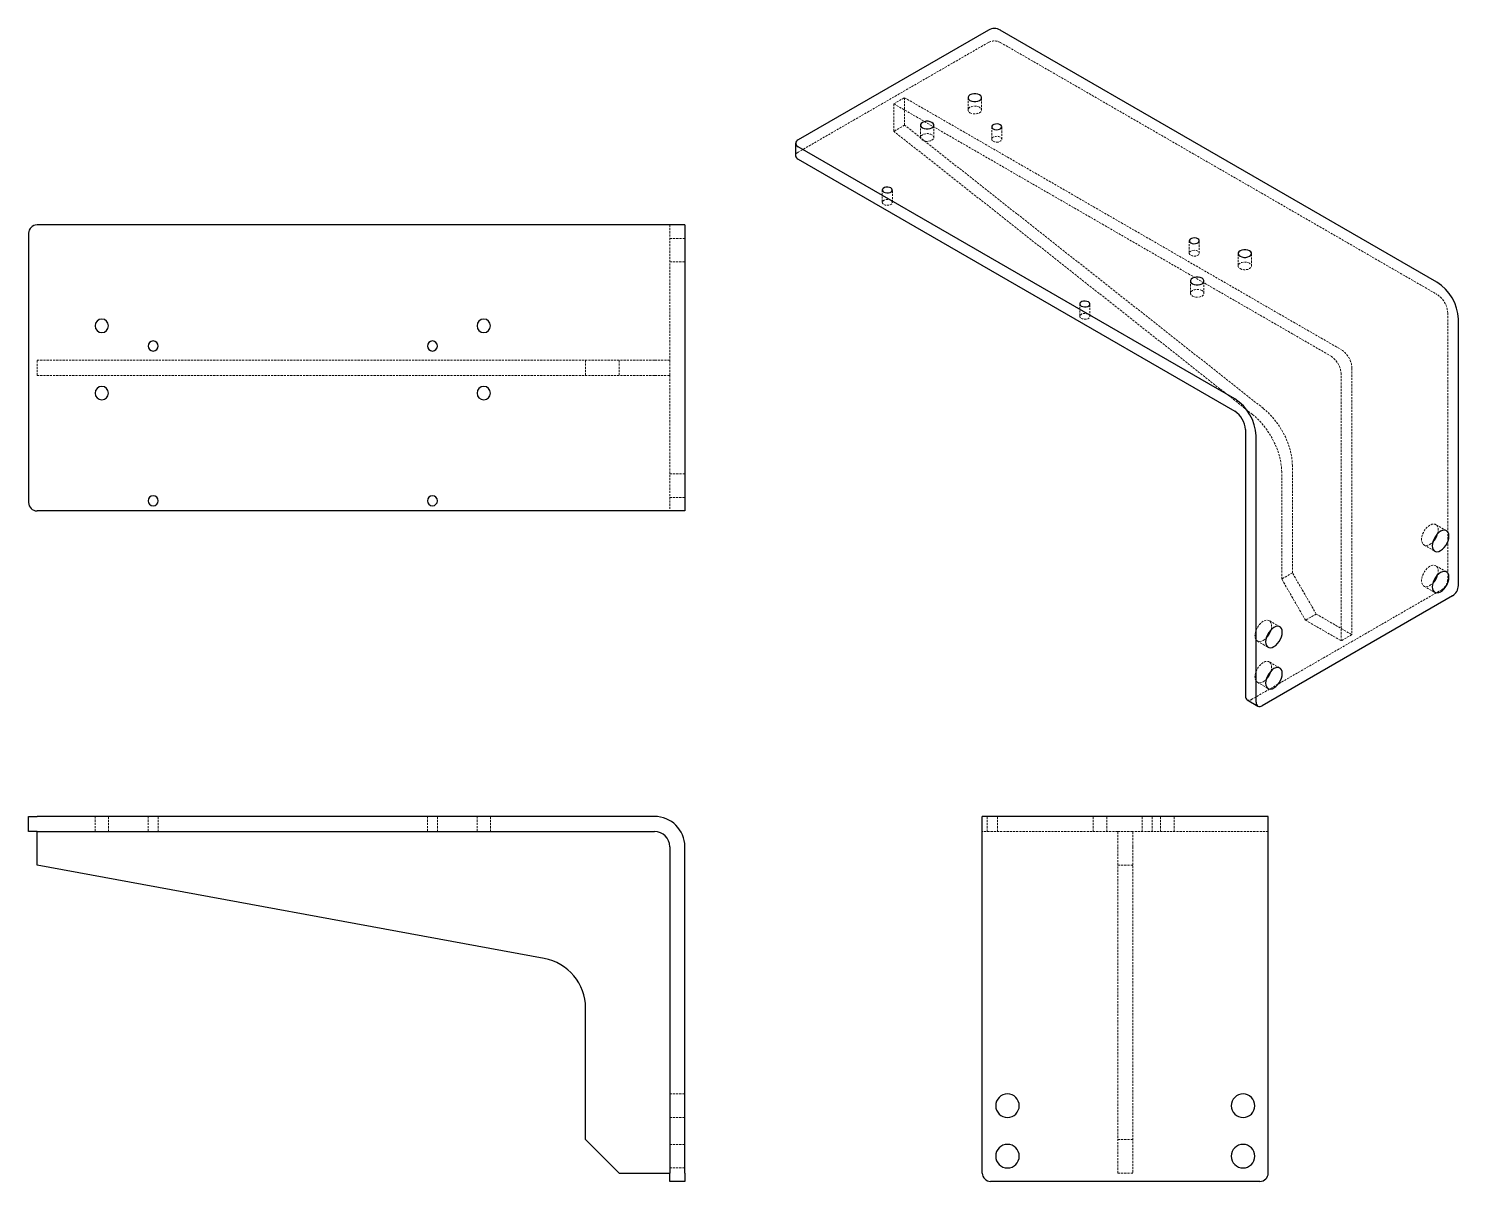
# Model space of a CAD drawing. Header units: millimetres. Extents: x -4 to 845, y -46 to 639.
import ezdxf

# ---------------------------------------------------------------- set-up
doc = ezdxf.new("R2010")
doc.units = ezdxf.units.MM
doc.linetypes.add('HIDDEN', pattern=[1.905, 1.27, -0.635])

msp = doc.modelspace()

# ---------------------------------------------------------------- linework, layer by layer
at = {"color": 7, "linetype": 'Continuous', "lineweight": 25}
for p, q in [((566.06, 638.23), (452.93, 572.92)), ((832.64, 488.42), (573.13, 638.23)), ((451.46, 570.88), (451.46, 563.53)), ((712.43, 419.03), (452.93, 568.84)), ((452.93, 561.49), (712.43, 411.68)), ((367.63, 522.38), (0.63, 522.38)), ((385.63, 522.38), (367.63, 522.38)), ((385.63, 522.38), (385.63, 352.38)), ((-4.37, 517.38), (-4.37, 357.38)), ((845.37, 307.97), (845.37, 466.37)), ((718.8, 400.65), (718.8, 242.24)), ((725.16, 238.57), (725.16, 396.98)), ((367.63, 352.38), (0.63, 352.38)), ((385.63, 352.38), (367.63, 352.38)), ((841.83, 301.84), (728.7, 236.53)), ((719.83, 239.96), (726.2, 236.28)), ((-4.37, 161.73), (-4.37, 170.73)), ((-4.37, 170.73), (0.63, 170.73)), ((367.63, 170.73), (0.63, 170.73)), ((562.38, 152.73), (562.38, 170.73)), ((732.38, 170.73), (562.38, 170.73)), ((732.38, 152.73), (732.38, 170.73)), ((0.63, 161.73), (-4.37, 161.73)), ((0.63, 161.73), (367.63, 161.73)), ((0.63, 141.73), (0.63, 161.73)), ((376.63, 152.73), (376.63, -41.27)), ((385.63, -41.27), (385.63, 152.73)), ((562.38, -41.27), (562.38, 152.73)), ((732.38, -41.27), (732.38, 152.73)), ((302.06, 86.25), (0.63, 141.73)), ((326.63, -21.27), (326.63, 56.75)), ((346.63, -41.27), (326.63, -21.27)), ((346.63, -41.27), (376.63, -41.27)), ((376.63, -46.27), (376.63, -41.27)), ((385.63, -41.27), (385.63, -46.27)), ((385.63, -46.27), (376.63, -46.27)), ((727.38, -46.27), (567.38, -46.27))]:
    msp.add_line(p, q, dxfattribs=at)
at = {"color": 7, "linetype": 'HIDDEN', "lineweight": 18}
for p, q in [((566.06, 630.88), (452.93, 565.57)), ((573.13, 630.88), (832.64, 481.07)), ((509.85, 594.35), (516.21, 598.02)), ((516.21, 598.02), (775.72, 448.21)), ((516.21, 598.02), (516.21, 581.69)), ((553.93, 598.02), (553.93, 590.67)), ((561.93, 590.67), (561.93, 598.02)), ((509.85, 578.02), (509.85, 594.35)), ((509.85, 594.35), (769.36, 444.54)), ((516.21, 581.69), (509.85, 578.02)), ((722.99, 409.67), (509.85, 578.02)), ((729.36, 413.35), (516.21, 581.69)), ((525.65, 581.69), (525.65, 574.35)), ((533.65, 574.35), (533.65, 581.69)), ((568.01, 580.67), (568.01, 573.33)), ((574.01, 573.33), (574.01, 580.67)), ((502.96, 543.12), (502.96, 535.77)), ((508.96, 535.77), (508.96, 543.12)), ((376.63, 522.38), (376.63, 441.88)), ((385.63, 514.38), (376.63, 514.38)), ((685.39, 512.91), (685.39, 505.56)), ((691.39, 505.56), (691.39, 512.91)), ((714.44, 505.36), (714.44, 498.01)), ((722.44, 498.01), (722.44, 505.36)), ((376.63, 500.38), (385.63, 500.38)), ((686.16, 489.03), (686.16, 481.68)), ((694.16, 481.68), (694.16, 489.03)), ((620.34, 475.36), (620.34, 468.01)), ((626.34, 468.01), (626.34, 475.36)), ((839.01, 470.05), (839.01, 311.64)), ((0.63, 441.88), (367.63, 441.88)), ((0.63, 432.88), (0.63, 441.88)), ((326.63, 441.88), (326.63, 432.88)), ((346.63, 441.88), (346.63, 432.88)), ((376.63, 441.88), (367.63, 441.88)), ((376.63, 441.88), (376.63, 432.88)), ((775.72, 275.11), (775.72, 433.51)), ((782.08, 437.19), (782.08, 278.78)), ((0.63, 432.88), (367.63, 432.88)), ((367.63, 432.88), (376.63, 432.88)), ((376.63, 432.88), (376.63, 352.38)), ((385.63, 374.38), (376.63, 374.38)), ((740.36, 311.85), (740.36, 375.55)), ((746.73, 315.52), (746.73, 379.22)), ((376.63, 360.38), (385.63, 360.38)), ((838.26, 340.57), (831.9, 344.24)), ((824.9, 332.12), (831.26, 328.44)), ((746.73, 315.52), (740.36, 311.85)), ((760.87, 291.03), (746.73, 315.52)), ((838.26, 316.07), (831.9, 319.74)), ((754.51, 287.35), (740.36, 311.85)), ((824.9, 307.62), (831.26, 303.95)), ((835.47, 305.52), (722.33, 240.2)), ((760.87, 291.03), (754.51, 287.35)), ((760.87, 291.03), (782.08, 278.78)), ((739.27, 283.42), (732.9, 287.09)), ((754.51, 287.35), (775.72, 275.11)), ((725.9, 274.97), (732.27, 271.29)), ((782.08, 278.78), (775.72, 275.11)), ((739.27, 258.92), (732.9, 262.6)), ((725.9, 250.47), (732.27, 246.8)), ((35.13, 170.73), (35.13, 161.73)), ((43.13, 161.73), (43.13, 170.73)), ((66.63, 170.73), (66.63, 161.73)), ((72.63, 161.73), (72.63, 170.73)), ((232.63, 170.73), (232.63, 161.73)), ((238.63, 161.73), (238.63, 170.73)), ((262.13, 170.73), (262.13, 161.73)), ((270.13, 161.73), (270.13, 170.73)), ((565.38, 161.73), (565.38, 170.73)), ((571.38, 161.73), (571.38, 170.73)), ((628.38, 161.73), (628.38, 170.73)), ((636.38, 161.73), (636.38, 170.73)), ((657.38, 161.73), (657.38, 170.73)), ((663.38, 161.73), (663.38, 170.73)), ((668.38, 161.73), (668.38, 170.73)), ((676.38, 161.73), (676.38, 170.73)), ((642.88, 161.73), (562.38, 161.73)), ((642.88, 161.73), (642.88, 152.73)), ((642.88, 161.73), (651.88, 161.73)), ((732.38, 161.73), (651.88, 161.73)), ((651.88, 152.73), (651.88, 161.73)), ((642.88, -41.27), (642.88, 152.73)), ((651.88, 152.73), (651.88, -41.27)), ((651.88, 141.73), (642.88, 141.73)), ((376.63, 5.73), (385.63, 5.73)), ((376.63, -8.27), (385.63, -8.27)), ((376.63, -24.27), (385.63, -24.27)), ((651.88, -21.27), (642.88, -21.27)), ((376.63, -38.27), (385.63, -38.27)), ((651.88, -41.27), (642.88, -41.27))]:
    msp.add_line(p, q, dxfattribs=at)
at = {"color": 7, "linetype": 'Continuous', "lineweight": 25, "flags": 128}
for points in [[(560.76, 599.66), (559.75, 600.08), (558.56, 600.3), (557.31, 600.3), (556.12, 600.08), (555.1, 599.66), (554.37, 599.07), (553.98, 598.38), (553.98, 597.66), (554.37, 596.97), (555.1, 596.39)], [(555.1, 596.39), (556.12, 595.97), (557.31, 595.74), (558.56, 595.74), (559.75, 595.97), (560.76, 596.39), (561.5, 596.97), (561.88, 597.66), (561.88, 598.38), (561.5, 599.07), (560.76, 599.66)], [(532.48, 583.33), (531.46, 583.75), (530.27, 583.98), (529.02, 583.98), (527.83, 583.75), (526.82, 583.33), (526.08, 582.74), (525.7, 582.06), (525.7, 581.33), (526.08, 580.65), (526.82, 580.06)], [(526.82, 580.06), (527.83, 579.64), (529.02, 579.41), (530.27, 579.41), (531.46, 579.64), (532.48, 580.06), (533.21, 580.65), (533.6, 581.33), (533.6, 582.06), (533.21, 582.74), (532.48, 583.33)], [(573.13, 581.9), (572.28, 582.24), (571.27, 582.4), (570.24, 582.35), (569.29, 582.09), (568.56, 581.67), (568.11, 581.12), (568.02, 580.52), (568.29, 579.94), (568.89, 579.45)], [(568.89, 579.45), (569.74, 579.1), (570.75, 578.95), (571.79, 579), (572.73, 579.26), (573.47, 579.68), (573.91, 580.23), (574, 580.82), (573.73, 581.41), (573.13, 581.9)], [(508.08, 544.34), (507.23, 544.69), (506.22, 544.84), (505.18, 544.79), (504.24, 544.54), (503.5, 544.11), (503.06, 543.57), (502.97, 542.97), (503.24, 542.39), (503.84, 541.89)], [(503.84, 541.89), (504.69, 541.55), (505.7, 541.39), (506.74, 541.45), (507.68, 541.7), (508.42, 542.13), (508.86, 542.67), (508.95, 543.27), (508.68, 543.85), (508.08, 544.34)], [(690.51, 514.14), (689.66, 514.48), (688.65, 514.64), (687.62, 514.58), (686.67, 514.33), (685.93, 513.91), (685.49, 513.36), (685.4, 512.76), (685.67, 512.18), (686.27, 511.69)], [(686.27, 511.69), (687.12, 511.34), (688.13, 511.19), (689.17, 511.24), (690.11, 511.49), (690.85, 511.92), (691.29, 512.46), (691.38, 513.06), (691.11, 513.64), (690.51, 514.14)], [(721.27, 506.99), (720.26, 507.42), (719.07, 507.64), (717.82, 507.64), (716.63, 507.42), (715.62, 506.99), (714.88, 506.41), (714.49, 505.72), (714.49, 505), (714.88, 504.31), (715.62, 503.73)], [(715.62, 503.73), (716.63, 503.3), (717.82, 503.08), (719.07, 503.08), (720.26, 503.3), (721.27, 503.73), (722.01, 504.31), (722.39, 505), (722.39, 505.72), (722.01, 506.41), (721.27, 506.99)], [(692.99, 490.67), (691.98, 491.09), (690.79, 491.31), (689.53, 491.31), (688.34, 491.09), (687.33, 490.67), (686.6, 490.08), (686.21, 489.39), (686.21, 488.67), (686.6, 487.98), (687.33, 487.4)], [(687.33, 487.4), (688.34, 486.97), (689.53, 486.75), (690.79, 486.75), (691.98, 486.97), (692.99, 487.4), (693.72, 487.98), (694.11, 488.67), (694.11, 489.39), (693.72, 490.08), (692.99, 490.67)], [(625.46, 476.58), (624.61, 476.93), (623.6, 477.08), (622.56, 477.03), (621.62, 476.78), (620.88, 476.35), (620.44, 475.81), (620.35, 475.21), (620.62, 474.63), (621.22, 474.13)], [(621.22, 474.13), (622.07, 473.79), (623.08, 473.63), (624.11, 473.68), (625.06, 473.94), (625.8, 474.36), (626.24, 474.91), (626.33, 475.51), (626.06, 476.09), (625.46, 476.58)], [(834.76, 340.22), (833.66, 339.44), (832.62, 338.41), (831.68, 337.19), (830.89, 335.83), (830.3, 334.41), (829.94, 332.99), (829.81, 331.65), (829.94, 330.45), (830.3, 329.45), (830.89, 328.71), (831.68, 328.25), (832.62, 328.11), (833.66, 328.3), (834.76, 328.79)], [(834.76, 328.79), (835.86, 329.57), (836.91, 330.59), (837.85, 331.82), (838.63, 333.17), (839.22, 334.6), (839.59, 336.02), (839.71, 337.36), (839.59, 338.56), (839.22, 339.56), (838.63, 340.3), (837.85, 340.75), (836.91, 340.89), (835.86, 340.71), (834.76, 340.22)], [(834.76, 315.72), (833.66, 314.94), (832.62, 313.92), (831.68, 312.7), (830.89, 311.34), (830.3, 309.91), (829.94, 308.49), (829.81, 307.15), (829.94, 305.95), (830.3, 304.95), (830.89, 304.21), (831.68, 303.76), (832.62, 303.62), (833.66, 303.8), (834.76, 304.29)], [(834.76, 304.29), (835.86, 305.07), (836.91, 306.1), (837.85, 307.32), (838.63, 308.68), (839.22, 310.1), (839.59, 311.52), (839.71, 312.87), (839.59, 314.07), (839.22, 315.06), (838.63, 315.81), (837.85, 316.26), (836.91, 316.4), (835.86, 316.22), (834.76, 315.72)], [(735.77, 283.07), (734.67, 282.29), (733.62, 281.27), (732.68, 280.04), (731.9, 278.69), (731.31, 277.26), (730.94, 275.84), (730.82, 274.5), (730.94, 273.3), (731.31, 272.3), (731.9, 271.56), (732.68, 271.11), (733.62, 270.97), (734.67, 271.15), (735.77, 271.64)], [(735.77, 271.64), (736.87, 272.42), (737.92, 273.45), (738.85, 274.67), (739.64, 276.03), (740.23, 277.45), (740.59, 278.87), (740.72, 280.21), (740.59, 281.41), (740.23, 282.41), (739.64, 283.15), (738.85, 283.61), (737.92, 283.75), (736.87, 283.56), (735.77, 283.07)], [(735.77, 258.58), (734.67, 257.8), (733.62, 256.77), (732.68, 255.55), (731.9, 254.19), (731.31, 252.76), (730.94, 251.35), (730.82, 250), (730.94, 248.8), (731.31, 247.8), (731.9, 247.06), (732.68, 246.61), (733.62, 246.47), (734.67, 246.65), (735.77, 247.14)], [(735.77, 247.14), (736.87, 247.92), (737.92, 248.95), (738.85, 250.17), (739.64, 251.53), (740.23, 252.95), (740.59, 254.37), (740.72, 255.72), (740.59, 256.92), (740.23, 257.91), (739.64, 258.66), (738.85, 259.11), (737.92, 259.25), (736.87, 259.07), (735.77, 258.58)]]:
    msp.add_lwpolyline(points, dxfattribs=at)
at = {"color": 7, "linetype": 'HIDDEN', "lineweight": 18, "flags": 128}
for points in [[(560.76, 592.31), (559.75, 592.73), (558.56, 592.95), (557.31, 592.95), (556.12, 592.73), (555.1, 592.31), (554.37, 591.72), (553.98, 591.04), (553.98, 590.31), (554.37, 589.63), (555.1, 589.04)], [(555.1, 589.04), (556.12, 588.62), (557.31, 588.39), (558.56, 588.39), (559.75, 588.62), (560.76, 589.04), (561.5, 589.63), (561.88, 590.31), (561.88, 591.04), (561.5, 591.72), (560.76, 592.31)], [(532.48, 575.98), (531.46, 576.4), (530.27, 576.63), (529.02, 576.63), (527.83, 576.4), (526.82, 575.98), (526.08, 575.39), (525.7, 574.71), (525.7, 573.98), (526.08, 573.3), (526.82, 572.71)], [(526.82, 572.71), (527.83, 572.29), (529.02, 572.06), (530.27, 572.06), (531.46, 572.29), (532.48, 572.71), (533.21, 573.3), (533.6, 573.98), (533.6, 574.71), (533.21, 575.39), (532.48, 575.98)], [(573.13, 574.55), (572.28, 574.89), (571.27, 575.05), (570.24, 575), (569.29, 574.74), (568.56, 574.32), (568.11, 573.77), (568.02, 573.17), (568.29, 572.59), (568.89, 572.1)], [(568.89, 572.1), (569.74, 571.76), (570.75, 571.6), (571.79, 571.65), (572.73, 571.91), (573.47, 572.33), (573.91, 572.88), (574, 573.48), (573.73, 574.06), (573.13, 574.55)], [(508.08, 536.99), (507.23, 537.34), (506.22, 537.5), (505.18, 537.44), (504.24, 537.19), (503.5, 536.76), (503.06, 536.22), (502.97, 535.62), (503.24, 535.04), (503.84, 534.55)], [(503.84, 534.55), (504.69, 534.2), (505.7, 534.05), (506.74, 534.1), (507.68, 534.35), (508.42, 534.78), (508.86, 535.32), (508.95, 535.92), (508.68, 536.5), (508.08, 536.99)], [(690.51, 506.79), (689.66, 507.13), (688.65, 507.29), (687.62, 507.24), (686.67, 506.98), (685.93, 506.56), (685.49, 506.01), (685.4, 505.41), (685.67, 504.83), (686.27, 504.34)], [(686.27, 504.34), (687.12, 503.99), (688.13, 503.84), (689.17, 503.89), (690.11, 504.14), (690.85, 504.57), (691.29, 505.12), (691.38, 505.71), (691.11, 506.3), (690.51, 506.79)], [(721.27, 499.64), (720.26, 500.07), (719.07, 500.29), (717.82, 500.29), (716.63, 500.07), (715.62, 499.64), (714.88, 499.06), (714.49, 498.37), (714.49, 497.65), (714.88, 496.96), (715.62, 496.38)], [(715.62, 496.38), (716.63, 495.95), (717.82, 495.73), (719.07, 495.73), (720.26, 495.95), (721.27, 496.38), (722.01, 496.96), (722.39, 497.65), (722.39, 498.37), (722.01, 499.06), (721.27, 499.64)], [(692.99, 483.32), (691.98, 483.74), (690.79, 483.96), (689.53, 483.96), (688.34, 483.74), (687.33, 483.32), (686.6, 482.73), (686.21, 482.04), (686.21, 481.32), (686.6, 480.64), (687.33, 480.05)], [(687.33, 480.05), (688.34, 479.63), (689.53, 479.4), (690.79, 479.4), (691.98, 479.63), (692.99, 480.05), (693.72, 480.64), (694.11, 481.32), (694.11, 482.04), (693.72, 482.73), (692.99, 483.32)], [(625.46, 469.23), (624.61, 469.58), (623.6, 469.73), (622.56, 469.68), (621.62, 469.43), (620.88, 469), (620.44, 468.46), (620.35, 467.86), (620.62, 467.28), (621.22, 466.78)], [(621.22, 466.78), (622.07, 466.44), (623.08, 466.28), (624.11, 466.34), (625.06, 466.59), (625.8, 467.02), (626.24, 467.56), (626.33, 468.16), (626.06, 468.74), (625.46, 469.23)], [(740.36, 375.55), (740.24, 378.23), (739.88, 381.02), (739.28, 383.89), (738.46, 386.8), (737.41, 389.73), (736.15, 392.63), (734.7, 395.48), (733.08, 398.24), (731.29, 400.88), (729.37, 403.37), (727.33, 405.68), (725.19, 407.79), (722.99, 409.67)], [(746.73, 379.22), (746.61, 381.91), (746.25, 384.7), (745.65, 387.57), (744.82, 390.48), (743.77, 393.4), (742.52, 396.3), (741.07, 399.15), (739.44, 401.91), (737.66, 404.55), (735.73, 407.04), (733.69, 409.35), (731.56, 411.46), (729.36, 413.35)], [(828.4, 343.89), (827.3, 343.11), (826.25, 342.09), (825.31, 340.87), (824.53, 339.51), (823.94, 338.08), (823.57, 336.66), (823.45, 335.32), (823.57, 334.12), (823.94, 333.12), (824.53, 332.38), (825.31, 331.93), (826.25, 331.79), (827.3, 331.97), (828.4, 332.46)], [(833.04, 338.87), (833.22, 339.69), (833.35, 341.04), (833.22, 342.24), (832.86, 343.23), (832.27, 343.98), (831.49, 344.43), (830.55, 344.57), (829.5, 344.39), (828.4, 343.89)], [(828.4, 332.46), (829.5, 333.24), (830.12, 333.82)], [(828.4, 319.4), (827.3, 318.62), (826.25, 317.59), (825.31, 316.37), (824.53, 315.01), (823.94, 313.59), (823.57, 312.17), (823.45, 310.82), (823.57, 309.62), (823.94, 308.63), (824.53, 307.88), (825.31, 307.43), (826.25, 307.29), (827.3, 307.47), (828.4, 307.97)], [(833.04, 314.37), (833.22, 315.2), (833.35, 316.54), (833.22, 317.74), (832.86, 318.74), (832.27, 319.48), (831.49, 319.93), (830.55, 320.07), (829.5, 319.89), (828.4, 319.4)], [(828.4, 307.97), (829.5, 308.75), (830.12, 309.32)], [(729.4, 286.75), (728.3, 285.97), (727.26, 284.94), (726.32, 283.72), (725.53, 282.36), (724.94, 280.93), (724.58, 279.52), (724.45, 278.17), (724.58, 276.97), (724.94, 275.97), (725.53, 275.23), (726.32, 274.78), (727.26, 274.64), (728.3, 274.82), (729.4, 275.31)], [(734.04, 281.72), (734.23, 282.54), (734.35, 283.89), (734.23, 285.09), (733.86, 286.08), (733.27, 286.83), (732.49, 287.28), (731.55, 287.42), (730.51, 287.24), (729.4, 286.75)], [(729.4, 275.31), (730.51, 276.09), (731.13, 276.67)], [(729.4, 262.25), (728.3, 261.47), (727.26, 260.44), (726.32, 259.22), (725.53, 257.86), (724.94, 256.44), (724.58, 255.02), (724.45, 253.68), (724.58, 252.48), (724.94, 251.48), (725.53, 250.74), (726.32, 250.28), (727.26, 250.14), (728.3, 250.32), (729.4, 250.82)], [(734.04, 257.22), (734.23, 258.05), (734.35, 259.39), (734.23, 260.59), (733.86, 261.59), (733.27, 262.33), (732.49, 262.78), (731.55, 262.92), (730.51, 262.74), (729.4, 262.25)], [(729.4, 250.82), (730.51, 251.6), (731.13, 252.17)]]:
    msp.add_lwpolyline(points, dxfattribs=at)
at = {"color": 7, "linetype": 'Continuous', "lineweight": 25}
for centre, radius, start, end in [((569.6, 631.41), 7.69, 62.60967, 117.39033), ((453.7, 570.88), 2.18, 110.78342, 249.21658), ((453.96, 563.78), 2.51, 185.6948, 245.62534), ((0.63, 517.38), 5, 90, 180), ((817.84, 465.18), 27.55, 2.48713, 57.51287), ((39.13, 462.38), 4, 90, 270), ((39.13, 462.38), 4, 270, 90), ((266.13, 462.38), 4, 90, 270), ((266.13, 462.38), 4, 270, 90), ((69.63, 450.38), 3, 90, 270), ((69.63, 450.38), 3, 270, 90), ((235.63, 450.38), 3, 90, 270), ((235.63, 450.38), 3, 270, 90), ((39.13, 422.38), 4, 90, 270), ((39.13, 422.38), 4, 270, 90), ((266.13, 422.38), 4, 90, 270), ((266.13, 422.38), 4, 270, 90), ((697.63, 395.78), 27.55, 2.48713, 57.51287), ((704.98, 400.02), 13.83, 2.60548, 57.39452), ((0.63, 357.38), 5, 180, 270), ((69.63, 358.38), 3, 90, 270), ((69.63, 358.38), 3, 270, 90), ((235.63, 358.38), 3, 90, 270), ((235.63, 358.38), 3, 270, 90), ((821.86, 341.96), 11.6, 315.44257, 344.56281), ((821.86, 317.46), 11.6, 315.44257, 344.56281), ((837.69, 308.31), 7.68, 302.60548, 357.39452), ((722.86, 284.81), 11.6, 315.44257, 344.56281), ((722.86, 260.31), 11.6, 315.44257, 344.56281), ((721.25, 241.97), 2.46, 173.70115, 234.98667), ((727.32, 238.22), 2.18, 170.78596, 309.20329), ((367.63, 152.73), 18, 0, 90), ((367.63, 152.73), 9, 0, 90), ((296.63, 56.75), 30, 0, 79.57147), ((577.38, -1.27), 7, 90, 270), ((577.38, -1.27), 7, 270, 90), ((717.38, -1.27), 7, 90, 270), ((717.38, -1.27), 7, 270, 90), ((577.38, -31.27), 7, 90, 270), ((577.38, -31.27), 7, 270, 90), ((717.38, -31.27), 7, 90, 270), ((717.38, -31.27), 7, 270, 90), ((567.38, -41.27), 5, 180, 270), ((727.38, -41.27), 5, 270, 0)]:
    msp.add_arc(centre, radius, start, end, dxfattribs=at)
at = {"color": 7, "linetype": 'HIDDEN', "lineweight": 18}
for centre, radius, start, end in [((569.6, 624.06), 7.69, 62.60967, 117.39033), ((453.96, 563.28), 2.51, 114.37466, 174.3052), ((825.19, 469.42), 13.83, 2.60548, 57.39452), ((761.9, 432.89), 13.83, 2.60548, 57.39452), ((768.27, 436.56), 13.83, 2.60548, 57.39452), ((831.33, 311.99), 7.68, 302.60548, 357.39452), ((720.87, 242.25), 2.51, 245.69288, 305.61758)]:
    msp.add_arc(centre, radius, start, end, dxfattribs=at)

doc.saveas('drawing.dxf')
